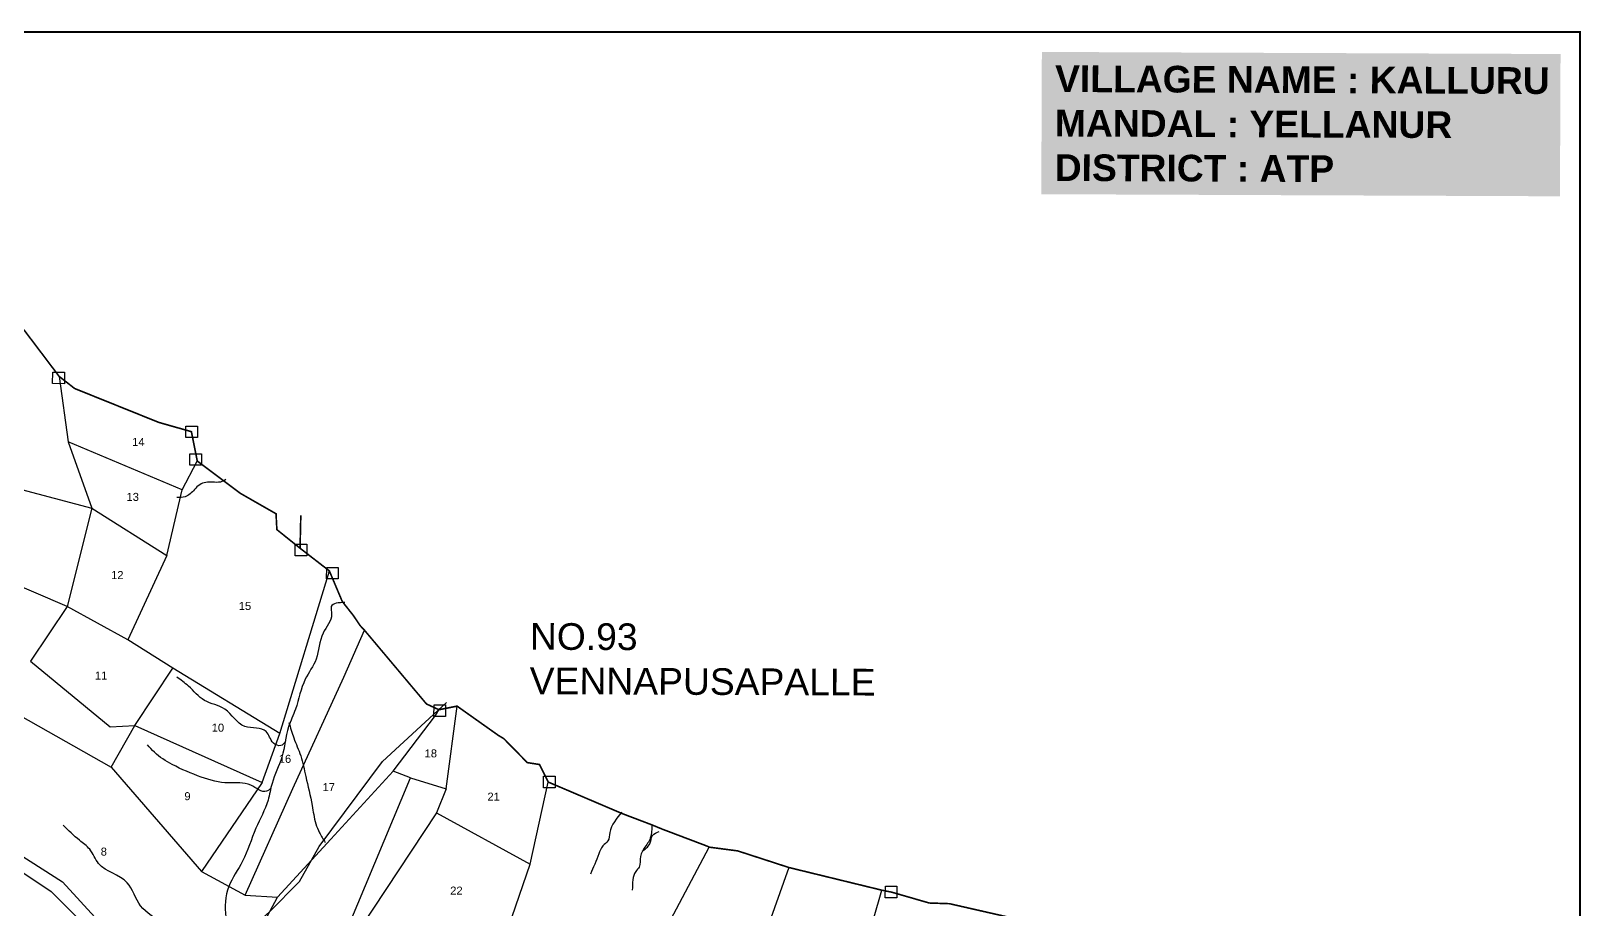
# Model space of a CAD drawing. Header units: inches. Extents: x 179671 to 186600, y 1613438 to 1621634.
# Drawn here: x 183692 to 186598, y 1619436 to 1621082 of the extents above; entities that cross this region are included whole.
import ezdxf
from ezdxf.enums import TextEntityAlignment as Align

# ---------------------------------------------------------------- set-up
doc = ezdxf.new("R2010")
doc.units = ezdxf.units.IN
doc.header["$LTSCALE"] = 15
doc.header["$MEASUREMENT"] = 0
for name, color, linetype in [('HILLS', 3, 'Continuous'), ('PLOT', 7, 'Continuous'), ('PLOT NO', 7, 'Continuous'), ('ROAD', 1, 'Continuous'), ('STREAM', 4, 'Continuous'), ('text1', 7, 'Continuous'), ('text2', 7, 'Continuous'), ('VILLAGE BOUNADRY', 5, 'Continuous'), ('VILLAGE BOUNADRY STONES', 1, 'Continuous')]:
    doc.layers.add(name, color=color, linetype=linetype)
doc.styles.get("Standard").update_dxf_attribs({"font": 'arial.ttf'})

msp = doc.modelspace()

# ---------------------------------------------------------------- linework, layer by layer
at = {"layer": 'HILLS'}
msp.add_lwpolyline([(183637.5, 1619530.1), (183730.3, 1619468.5), (183858.7, 1619339.6), (183915.2, 1619270.2), (183990.5, 1619182.1), (184011.7, 1619093), (183997.2, 1619009.1), (183965.2, 1618968), (183867.9, 1618927), (183780.5, 1618913.2), (183757.1, 1618881), (183800.9, 1618759.4), (183881.6, 1618661.9), (183900.2, 1618615.9), (183921.4, 1618529), (183921.3, 1618510.3), (183903.1, 1618512.6)], dxfattribs=at)
at = {"layer": 'PLOT'}
for points in [[(183745.2, 1620434.1), (183761.8, 1620311.5), (183806.2, 1620187.3), (183760.3, 1620003), (183691.6, 1619900.1), (183841, 1619777.3), (183887.3, 1619779.7), (184125.5, 1619673), (184012.2, 1619505.9), (184094.1, 1619461.3), (184154.7, 1619458), (184254.5, 1619566.6), (184371.5, 1619694.1), (184450.4, 1619798.7), (184457.2, 1619809.2)], [(183976, 1620221.4), (183761.8, 1620311.5)], [(183603.2, 1620241), (183806.2, 1620187.3), (183947, 1620098.6), (183976, 1620221.4), (184004.1, 1620275.5)], [(184159, 1619764.6), (183958.4, 1619887.4), (183873.7, 1619940), (183760.3, 1620003), (183501, 1620114.2)], [(183947, 1620098.6), (183873.7, 1619940)], [(184125.5, 1619673), (184159, 1619764.6), (184251.7, 1620069.5)], [(184094.1, 1619461.3), (184183, 1619661.7), (184279.1, 1619870.1), (184317.7, 1619958.1)], [(183429.1, 1619887.6), (183470.7, 1619906.8), (183654.2, 1619808.5), (183842.9, 1619701.3), (183887.3, 1619779.7), (183958.4, 1619887.4)], [(184188.3, 1619173.6), (184287.7, 1619403.3), (184403.9, 1619681.3), (184470.9, 1619660.7), (184491.1, 1619816)], [(183842.9, 1619701.3), (184012.2, 1619505.9)], [(184403.9, 1619681.3), (184371.5, 1619694.1)], [(184296.2, 1617993.8), (184335.6, 1618207.4), (184398.4, 1618389.5), (184421.1, 1618470.2), (184428.4, 1618507.6), (184431.3, 1618528.5), (184434.4, 1618545.5), (184436.4, 1618562.7), (184439.5, 1618581.1), (184449.1, 1618655), (184451.1, 1618676.7), (184466.4, 1618777.9), (184474.2, 1618863.4), (184481.7, 1618972.3), (184513.2, 1619140.7), (184560.6, 1619323.3), (184628.4, 1619519.5), (184662.1, 1619673.6)], [(184470.9, 1619660.7), (184452.3, 1619616.2), (184310.3, 1619400.5), (184298.5, 1619157.9)], [(184452.3, 1619616.2), (184628.4, 1619519.5)], [(183652.7, 1619549.9), (183751.3, 1619486.4), (183906.4, 1619317.5), (184022.2, 1619197.1), (184027.1, 1619014.2), (183929, 1618920), (183782.3, 1618879.6), (183853.9, 1618721.2), (183888.4, 1618715.2), (183919.7, 1618602.9), (183920.9, 1618588.8), (183923.9, 1618570.7), (183928.6, 1618551.1), (183931.2, 1618533), (183934.9, 1618488), (183924.3, 1618429.3), (183914.6, 1618374.5), (183876.5, 1618356.3), (183856.2, 1618313.4), (183828.9, 1618294.9), (183798.6, 1618180.1)], [(184548.2, 1618767.1), (184963.8, 1619551.6)], [(185113.3, 1619513.4), (184938.4, 1619021.3), (184905.9, 1618946.4), (184854.8, 1618757.9)], [(184280.8, 1618880.5), (184294.7, 1618973.4), (184298.7, 1618997.4), (184324.2, 1619154.4), (184298.5, 1619157.9), (184188.3, 1619173.6), (184022.2, 1619197.1), (184078.8, 1619316.5), (184154.7, 1619458)], [(185132.6, 1618911.8), (185176.8, 1619033), (185194, 1619094.9), (185206.5, 1619149.9), (185228.5, 1619231.2), (185247.2, 1619313.3), (185253.5, 1619340.4), (185256.3, 1619362.1), (185287.1, 1619471)]]:
    msp.add_lwpolyline(points, dxfattribs=at)
at = {"layer": 'ROAD'}
msp.add_lwpolyline([(183574, 1619003.2), (183744.1, 1619037.6), (183796.2, 1619068.6), (183840.4, 1619130.3), (183938.1, 1619246.6), (184017.7, 1619322), (184138.8, 1619429.8), (184195.7, 1619487.4), (184232.5, 1619552.6), (184351.3, 1619712.1), (184471.6, 1619822.9)], dxfattribs=at)
at = {"layer": 'STREAM'}
for points in [[(184057.4, 1620240.6), (184047.7, 1620236.1), (184032.4, 1620236), (184008.8, 1620231.1), (183998.8, 1620221.9), (183990.7, 1620213.7), (183981.4, 1620208.5), (183965.7, 1620207)], [(184281, 1620010.2), (184255.4, 1620002.5), (184255.8, 1619988.7), (184239.9, 1619952.8), (184226.9, 1619904.2), (184206.6, 1619866.4), (184188.2, 1619810.4), (184175.2, 1619777), (184162.7, 1619720.6), (184144.3, 1619671), (184136.7, 1619639.6), (184113.9, 1619587), (184089, 1619525.2), (184063.2, 1619477.6), (184057.5, 1619420.6), (184064.7, 1619377.7), (184067.5, 1619343.3), (184077.2, 1619236.9), (184078.7, 1619195.2), (184071.5, 1619170.8), (184084, 1619146.4), (184097.2, 1619108.6), (184110.5, 1619087.3), (184129.2, 1619042.3)], [(184169.5, 1619749.5), (184160.7, 1619741.9), (184147, 1619746.8), (184133.4, 1619768.3), (184093.4, 1619777.9), (184055.6, 1619810.3), (184017.7, 1619826.7), (183987.6, 1619853.5), (183965.6, 1619870.4)], [(184175.9, 1619785.6), (184184.9, 1619756.5), (184198.1, 1619722.8), (184207.4, 1619684.2), (184219.5, 1619629.9), (184226.4, 1619595.5), (184233.3, 1619578.6), (184243.8, 1619560.4)], [(184142.1, 1619662), (184133.9, 1619656.4), (184104.6, 1619667.8), (184062.5, 1619671.9), (184011.6, 1619683.1), (183957.2, 1619706.6), (183923.7, 1619729.4), (183910.6, 1619743.6)], [(184023.7, 1619354.5), (183967.1, 1619379.7), (183939.4, 1619407.4), (183897.9, 1619441.6), (183872.6, 1619485), (183819.2, 1619520.9), (183802.4, 1619547.6), (183783.4, 1619564.5), (183752.8, 1619592.8)], [(184799.7, 1619617.2), (184777.7, 1619578.9), (184773.9, 1619563.3), (184764.5, 1619554), (184756.8, 1619538.8), (184741, 1619501.1)], [(184856.5, 1619591.7), (184853.3, 1619568.5), (184848.4, 1619558.9), (184836.2, 1619538.8), (184833.7, 1619519.1), (184832.3, 1619514.3), (184826, 1619506), (184820.7, 1619490.4), (184819.6, 1619471)], [(184837.9, 1619544), (184852.2, 1619557.8), (184857.8, 1619573.7), (184870.3, 1619580.9)]]:
    msp.add_spline(points, degree=3, dxfattribs=at)
at = {"layer": 'text2', "color": 5, "const_width": 4}
msp.add_lwpolyline([(179672.8, 1621079.7), (186596.1, 1621079.7), (186596.1, 1613441.9), (179672.8, 1613441.9)], close=True, dxfattribs=at)
at = {"layer": 'VILLAGE BOUNADRY', "const_width": 3}
msp.add_lwpolyline([(183678.9, 1620521.8), (183745.2, 1620434.1), (183774.3, 1620411.4), (183931.7, 1620348), (183993.1, 1620330.5), (184004.1, 1620275.5), (184084.5, 1620215.1), (184151.8, 1620176.6), (184153.3, 1620146.9), (184196.8, 1620112), (184198.2, 1620173.5), (184196.8, 1620112), (184251.7, 1620069.5), (184275.9, 1620012.2), (184296.5, 1619986.1), (184309.4, 1619967), (184317.7, 1619958.1), (184433.8, 1619820), (184457.2, 1619809.2), (184491.1, 1619816), (184569, 1619760.8), (184578.9, 1619754.9), (184622.8, 1619710.1), (184645.8, 1619706.5), (184662.1, 1619673.6), (184800.5, 1619614.6), (184855.8, 1619593.6), (184876.5, 1619585.1), (184961.5, 1619552.9), (184963.8, 1619551.6), (185017.2, 1619544.6), (185113.3, 1619513.4), (185287.1, 1619471), (185305.9, 1619467.2), (185376.2, 1619446.9), (185414.2, 1619445.6), (185543.4, 1619416.2)], dxfattribs=at)
at = {"layer": 'VILLAGE BOUNADRY STONES'}
for points in [[(183733.1, 1620442.1), (183755, 1620442.1), (183754.9, 1620420.5), (183733, 1620420.6)], [(183982.8, 1620340.9), (184004.6, 1620340.9), (184004.5, 1620319.3), (183982.7, 1620319.4)], [(183990.4, 1620289.1), (184012.3, 1620289), (184012.2, 1620267.5), (183990.4, 1620267.6)], [(184187.8, 1620119.5), (184209.6, 1620119.4), (184209.5, 1620097.9), (184187.7, 1620098)], [(184246.7, 1620076.1), (184268.5, 1620076.1), (184268.4, 1620054.5), (184246.6, 1620054.6)], [(184447.9, 1619818.2), (184469.7, 1619818.1), (184469.6, 1619796.6), (184447.8, 1619796.6)], [(184653.1, 1619684.7), (184674.9, 1619684.6), (184674.9, 1619663), (184653, 1619663.1)], [(185294, 1619478.5), (185315.8, 1619478.4), (185315.7, 1619456.8), (185293.9, 1619456.9)]]:
    msp.add_lwpolyline(points, close=True, dxfattribs=at)

# ---------------------------------------------------------------- texts
at = {"layer": 'PLOT NO'}
for s, p in [('14', (183893.6, 1620311.2)), ('13', (183883.1, 1620208.3)), ('12', (183854.2, 1620061.7)), ('15', (184093.5, 1620003.8)), ('11', (183823.9, 1619873.2)), ('10', (184042.8, 1619775.6)), ('16', (184168.5, 1619717.2)), ('18', (184441.9, 1619727.4)), ('9', (183985.7, 1619647.2)), ('17', (184250.6, 1619664.1)), ('21', (184559.7, 1619646.3)), ('8', (183828.9, 1619543.3)), ('22', (184489.9, 1619470.2))]:
    msp.add_text(s, height=15, rotation=359.7684, dxfattribs=at).set_placement(p, align=Align.MIDDLE_CENTER)
at = {"layer": 'text1', "insert": (185612.3, 1621017.3), "char_height": 50, "width": 922.328, "attachment_point": 1, "rotation": 359.7684, "bg_fill": 1, "box_fill_scale": 1.5, "bg_fill_color": 253, "bg_fill_transparency": 0}
msp.add_mtext('{\\fArial|b1|i0|c0|p34;\\C1;VILLAGE NAME :\\C5; KALLURU\\P\\C1;MANDAL : \\C5;YELLANUR\\P\\C1;DISTRICT : \\C5;ATP}', dxfattribs=at)
at = {"layer": 'text1', "color": 1, "insert": (184627.8, 1619971.8), "char_height": 50, "width": 330.045, "attachment_point": 1, "rotation": 359.7684}
msp.add_mtext('NO.93 VENNAPUSAPALLE', dxfattribs=at)

doc.saveas('drawing.dxf')
